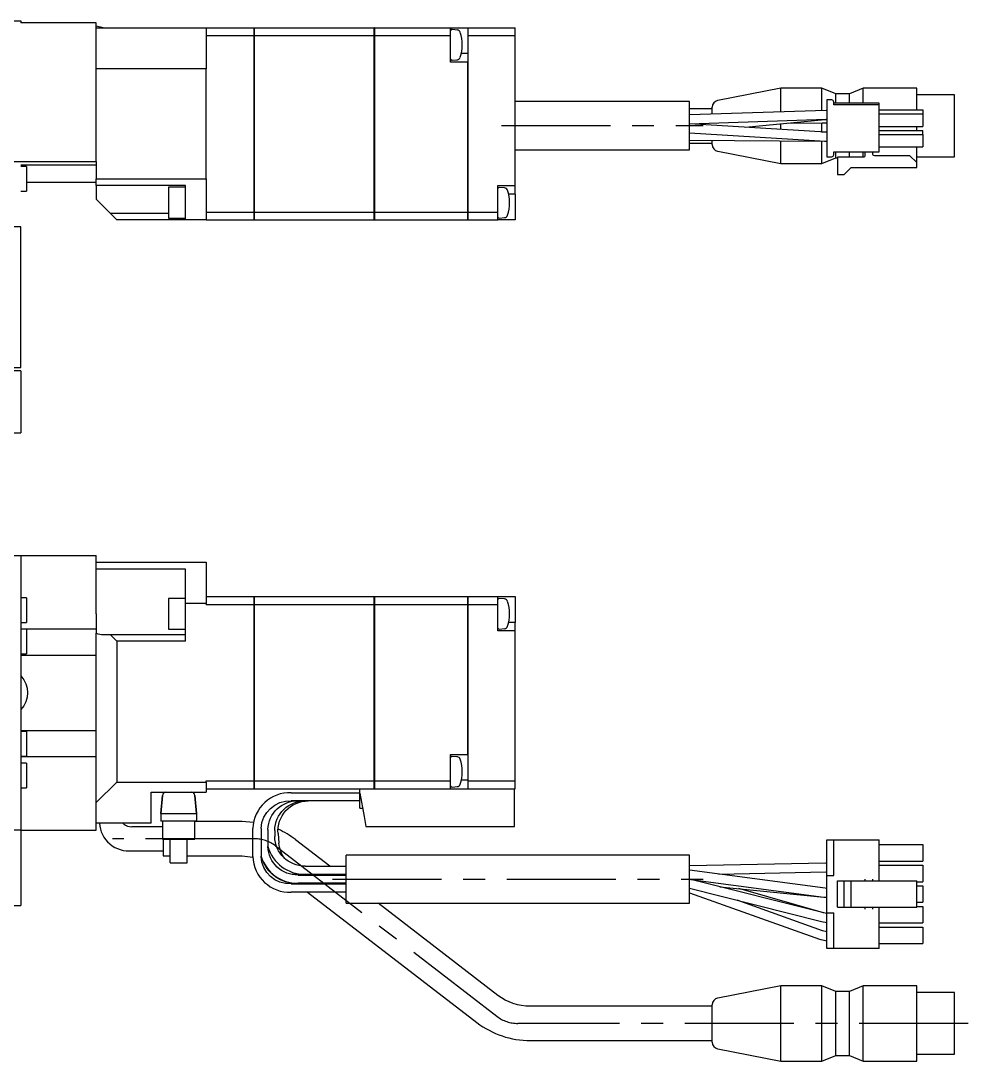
# Model space of a CAD drawing. Extents: x -2 to 587, y -8 to 338.
# Drawn here: x 149.8 to 287.8, y 186.7 to 338.2 of the extents above; entities that cross this region are included whole.
import ezdxf

# ---------------------------------------------------------------- set-up
doc = ezdxf.new("R2010")
doc.units = 0
doc.header["$LTSCALE"] = 0.5
doc.linetypes.add('CENTER', pattern=[50.8, 31.75, -6.35, 6.35, -6.35])
doc.layers.add('MSM_CENTER', color=1, linetype='CENTER')
doc.layers.add('MSM_CONTINUOUS', color=7, linetype='CONTINUOUS')

msp = doc.modelspace()

# ---------------------------------------------------------------- linework, layer by layer
at = {"layer": 'MSM_CENTER'}
for p, q in [((219.83, 322.97), (249.23, 322.97)), ((186.93, 218.06), (219.18, 193.25)), ((195.23, 213.22), (249.23, 213.22))]:
    msp.add_line(p, q, dxfattribs=at)
at = {"layer": 'MSM_CENTER', "extrusion": (0, 0, -1)}
for p, q in [((183.88, 219.1), (163.21, 219.1)), ((287.83, 192.21), (222.23, 192.21))]:
    msp.add_line(p, q, dxfattribs=at)
at = {"layer": 'MSM_CENTER'}
for centre, start, end in [((183.88, 214.1), 52.4268, 90), ((222.23, 197.21), 232.4268, 270)]:
    msp.add_arc(centre, 5, start, end, dxfattribs=at)
at = {"layer": 'MSM_CONTINUOUS'}
for p, q in [((141.83, 338.24), (149.83, 338.24)), ((149.83, 338.24), (149.83, 337.94)), ((160.83, 337.94), (149.83, 337.94)), ((160.83, 317.74), (160.83, 337.94)), ((161.82, 337.24), (160.83, 337.45)), ((160.83, 337.24), (176.83, 337.24)), ((176.83, 337.24), (176.83, 331.24)), ((176.83, 337.24), (183.82, 337.24)), ((183.82, 336.08), (183.82, 337.24)), ((183.83, 337.23), (183.82, 337.23)), ((183.83, 337.24), (183.83, 336.08)), ((183.83, 337.24), (201.32, 337.24)), ((201.32, 336.08), (201.32, 337.24)), ((201.33, 337.23), (201.32, 337.23)), ((201.33, 337.24), (212.43, 337.24)), ((201.33, 337.24), (201.33, 336.08)), ((212.43, 336.08), (212.43, 337.24)), ((212.43, 337.24), (214.93, 337.24)), ((213.42, 336.9), (212.65, 336.97)), ((214.93, 337.23), (214.93, 333.49)), ((214.94, 337.24), (221.83, 337.24)), ((214.94, 337.24), (214.94, 336.08)), ((221.83, 336.08), (221.83, 337.24)), ((176.83, 336.08), (183.82, 336.08)), ((183.82, 310.39), (183.82, 336.08)), ((183.83, 336.07), (183.82, 336.07)), ((183.83, 336.08), (183.83, 310.39)), ((183.83, 336.08), (201.32, 336.08)), ((201.32, 310.39), (201.32, 336.08)), ((201.33, 336.07), (201.32, 336.07)), ((201.33, 336.08), (201.33, 310.39)), ((201.33, 336.08), (212.43, 336.08)), ((212.43, 332.24), (212.43, 336.08)), ((214.94, 336.08), (221.83, 336.08)), ((214.94, 336.08), (214.94, 310.39)), ((221.83, 314.24), (221.83, 336.08)), ((214.93, 333.49), (214, 333.49)), ((214.93, 332.24), (212.43, 332.24)), ((212.65, 332.51), (213.42, 332.58)), ((214.93, 310.39), (214.93, 332.24)), ((176.83, 331.24), (160.83, 331.24)), ((176.83, 315.24), (176.83, 331.24)), ((260.53, 328.44), (251.34, 326.63)), ((260.53, 324.97), (260.53, 328.44)), ((266.53, 328.44), (260.53, 328.44)), ((266.53, 325.17), (266.53, 328.44)), ((268.53, 327.59), (266.53, 328.44)), ((268.53, 326.25), (268.53, 327.59)), ((270.53, 327.59), (268.53, 327.59)), ((272.53, 328.44), (270.53, 327.59)), ((270.53, 326.25), (270.53, 327.59)), ((272.53, 326.25), (272.53, 328.44)), ((280.33, 328.44), (272.53, 328.44)), ((280.33, 325.27), (280.33, 328.44)), ((285.83, 327.44), (280.33, 327.44)), ((285.83, 318.44), (285.83, 327.44)), ((247.23, 326.47), (221.83, 326.47)), ((247.23, 322.97), (247.23, 326.47)), ((267.23, 326.71), (267.23, 318.43)), ((267.95, 326.71), (267.23, 326.71)), ((268.25, 326), (268.25, 326.41)), ((274.88, 326.25), (268.25, 326.25)), ((274.88, 326), (268.25, 326)), ((274.88, 326.1), (274.88, 326.25)), ((274.88, 326), (274.88, 326.1)), ((274.88, 319.14), (274.88, 326)), ((250.53, 325.44), (247.23, 325.44)), ((267.12, 325.18), (247.23, 324.54)), ((250.53, 324.65), (250.53, 325.65)), ((267.23, 325.19), (267.12, 325.18)), ((274.88, 325.27), (281.23, 325.27)), ((274.88, 324.67), (281.23, 324.67)), ((281.23, 325.27), (281.23, 324.67)), ((281.23, 324.67), (281.23, 322.87)), ((247.23, 319.47), (247.23, 322.97)), ((247.25, 323.24), (267.16, 323.89)), ((267.11, 322), (247.25, 323.24)), ((255.38, 322.73), (266.95, 323.86)), ((260.53, 322.41), (260.53, 323.23)), ((261.71, 323.35), (266.56, 323.38)), ((266.53, 322.03), (266.53, 323.4)), ((266.56, 323.38), (267.23, 323.39)), ((266.95, 323.86), (267.23, 323.88)), ((267.16, 323.89), (267.23, 323.89)), ((274.88, 322.87), (281.23, 322.87)), ((280.33, 322.27), (280.33, 322.87)), ((247.23, 321.94), (267.03, 320.7)), ((267.11, 322.01), (266.45, 322.04)), ((267.23, 322), (267.11, 322.01)), ((267.23, 321.99), (267.11, 322)), ((274.88, 322.27), (281.23, 322.27)), ((274.88, 321.67), (281.23, 321.67)), ((281.23, 321.67), (281.23, 322.27)), ((281.23, 321.67), (281.23, 319.87)), ((247.23, 320.84), (266.9, 320.69)), ((247.23, 320.44), (250.53, 320.44)), ((250.53, 320.23), (250.53, 320.82)), ((260.53, 317.44), (260.53, 320.74)), ((266.53, 317.44), (266.53, 320.73)), ((266.9, 320.69), (267.23, 320.69)), ((267.03, 320.7), (267.23, 320.69)), ((274.88, 319.87), (281.23, 319.87)), ((280.33, 317.59), (280.33, 319.87)), ((221.83, 319.47), (247.23, 319.47)), ((251.34, 319.24), (260.53, 317.44)), ((266.53, 317.44), (268.53, 318.29)), ((267.23, 318.43), (267.95, 318.43)), ((268.25, 318.73), (268.25, 319.14)), ((268.25, 319.14), (274.88, 319.14)), ((268.53, 318.29), (268.53, 319.14)), ((268.53, 318.29), (268.78, 318.29)), ((272.63, 318.39), (268.78, 318.39)), ((268.78, 318.39), (268.78, 315.86)), ((270.53, 318.39), (270.53, 319.14)), ((272.53, 318.39), (272.53, 319.14)), ((272.78, 319.14), (272.78, 318.89)), ((272.78, 318.89), (272.78, 318.54)), ((273.93, 318.89), (273.93, 319.14)), ((273.93, 318.86), (273.93, 318.89)), ((279.34, 318.58), (274.21, 318.58)), ((280.34, 317.58), (279.34, 318.58)), ((280.33, 318.44), (285.83, 318.44)), ((109.83, 317.74), (160.83, 317.74)), ((149.83, 317.24), (160.83, 317.24)), ((150.68, 317.04), (149.83, 317.04)), ((150.68, 317.04), (150.68, 313.44)), ((160.83, 317.74), (160.83, 315.24)), ((260.53, 317.44), (266.53, 317.44)), ((269.78, 315.86), (270.8, 316.88)), ((270.8, 316.88), (280.34, 316.88)), ((280.34, 316.88), (280.34, 317.58)), ((160.83, 314.24), (160.83, 315.24)), ((160.83, 315.24), (176.83, 315.24)), ((176.83, 315.24), (176.83, 309.24)), ((268.78, 315.86), (269.78, 315.86)), ((150.68, 314.74), (160.83, 314.74)), ((173.83, 314.24), (160.83, 314.24)), ((160.83, 314.24), (160.83, 312.24)), ((171.33, 313.99), (171.33, 311.74)), ((173.83, 313.99), (171.33, 313.99)), ((173.83, 309.24), (173.83, 314.24)), ((219.33, 314.24), (221.83, 314.24)), ((219.33, 310.39), (219.33, 314.24)), ((220.31, 313.9), (219.54, 313.97)), ((221.83, 312.99), (221.83, 314.24)), ((149.83, 313.44), (150.68, 313.44)), ((161.83, 311.24), (160.83, 312.24)), ((221.83, 312.99), (220.89, 312.99)), ((221.83, 312.99), (221.83, 309.24)), ((161.83, 311.24), (162.83, 310.24)), ((171.33, 311.74), (171.33, 309.49)), ((162.83, 310.24), (171.33, 310.24)), ((162.83, 310.24), (163.83, 309.24)), ((173.83, 309.24), (163.83, 309.24)), ((171.33, 309.49), (173.83, 309.49)), ((176.83, 309.24), (173.83, 309.24)), ((176.83, 310.39), (183.82, 310.39)), ((176.83, 309.24), (183.82, 309.24)), ((183.83, 310.4), (183.82, 310.4)), ((183.82, 309.24), (183.82, 310.39)), ((183.83, 309.25), (183.82, 309.25)), ((183.83, 310.39), (183.83, 309.24)), ((183.83, 310.39), (201.32, 310.39)), ((183.83, 309.24), (201.32, 309.24)), ((201.33, 310.4), (201.32, 310.4)), ((201.32, 309.24), (201.32, 310.39)), ((201.33, 309.25), (201.32, 309.25)), ((201.33, 310.39), (214.93, 310.39)), ((201.33, 310.39), (201.33, 309.24)), ((201.33, 309.24), (214.93, 309.24)), ((214.93, 309.24), (214.93, 310.39)), ((214.94, 310.39), (219.33, 310.39)), ((214.94, 310.39), (214.94, 309.24)), ((214.94, 309.24), (219.33, 309.24)), ((219.33, 309.24), (219.33, 310.39)), ((221.83, 309.24), (219.33, 309.24)), ((219.54, 309.51), (220.31, 309.58)), ((149.83, 308.24), (141.83, 308.24)), ((149.83, 287.74), (149.83, 308.24)), ((139.13, 287.74), (149.83, 287.74)), ((149.83, 287.24), (143.83, 287.24)), ((149.83, 287.24), (149.83, 278.24)), ((109.83, 278.24), (149.83, 278.24)), ((109.83, 260.37), (149.83, 260.37)), ((149.83, 260.37), (149.83, 220.37)), ((149.83, 260.37), (160.83, 260.37)), ((160.83, 259.37), (160.83, 260.37)), ((160.83, 258.37), (160.83, 259.37)), ((160.83, 259.37), (176.83, 259.37)), ((176.83, 259.37), (176.83, 253.37)), ((173.83, 258.37), (160.83, 258.37)), ((160.83, 251.87), (160.83, 258.37)), ((173.83, 253.37), (173.83, 258.37)), ((150.68, 254.22), (149.83, 254.22)), ((150.68, 254.22), (150.68, 250.62)), ((171.33, 254.12), (171.33, 249.62)), ((173.83, 254.12), (171.33, 254.12)), ((173.83, 247.87), (173.83, 253.37)), ((176.83, 253.37), (173.83, 253.37)), ((176.83, 254.37), (183.82, 254.37)), ((176.83, 253.22), (176.83, 253.37)), ((176.83, 253.22), (183.82, 253.22)), ((183.82, 253.22), (183.82, 254.37)), ((183.83, 254.36), (183.82, 254.36)), ((183.82, 227.52), (183.82, 253.22)), ((183.83, 253.21), (183.82, 253.21)), ((183.83, 254.37), (183.83, 253.22)), ((183.83, 254.37), (201.32, 254.37)), ((183.83, 253.22), (183.83, 227.52)), ((183.83, 253.22), (201.32, 253.22)), ((201.32, 253.22), (201.32, 254.37)), ((201.33, 254.36), (201.32, 254.36)), ((201.32, 227.52), (201.32, 253.22)), ((201.33, 253.21), (201.32, 253.21)), ((201.33, 254.37), (201.33, 253.22)), ((201.33, 254.37), (214.93, 254.37)), ((201.33, 253.22), (201.33, 227.52)), ((201.33, 253.22), (214.93, 253.22)), ((214.93, 253.22), (214.93, 254.37)), ((214.93, 231.37), (214.93, 253.22)), ((214.94, 254.37), (219.33, 254.37)), ((214.94, 254.37), (214.94, 253.22)), ((214.94, 253.22), (219.33, 253.22)), ((214.94, 253.22), (214.94, 227.52)), ((219.33, 253.22), (219.33, 254.37)), ((219.33, 254.37), (221.83, 254.37)), ((219.33, 249.37), (219.33, 253.22)), ((220.31, 254.03), (219.54, 254.1)), ((221.83, 254.37), (221.83, 250.62)), ((160.83, 251.87), (160.83, 249.04)), ((149.83, 250.62), (150.68, 250.62)), ((221.83, 250.62), (220.89, 250.62)), ((221.83, 249.37), (221.83, 250.62)), ((149.83, 249.67), (160.83, 249.67)), ((150.68, 249.62), (149.83, 249.62)), ((150.68, 249.62), (150.68, 246.02)), ((160.83, 224.37), (160.83, 249.04)), ((161.83, 248.87), (162.83, 248.87)), ((162.83, 248.87), (163.83, 247.87)), ((162.83, 248.87), (173.83, 248.87)), ((171.33, 249.62), (173.83, 249.62)), ((221.83, 249.37), (219.33, 249.37)), ((219.54, 249.64), (220.31, 249.71)), ((221.83, 227.52), (221.83, 249.37)), ((173.83, 247.87), (163.83, 247.87)), ((163.83, 247.87), (163.83, 227.37)), ((149.83, 246.02), (150.68, 246.02)), ((149.83, 245.87), (160.83, 245.87)), ((149.83, 234.87), (160.83, 234.87)), ((150.68, 234.72), (149.83, 234.72)), ((150.68, 234.72), (150.68, 231.12)), ((149.83, 231.12), (150.68, 231.12)), ((149.83, 231.07), (160.83, 231.07)), ((212.43, 227.52), (212.43, 231.37)), ((212.43, 231.37), (214.93, 231.37)), ((213.42, 231.03), (212.65, 231.1)), ((150.68, 230.12), (149.83, 230.12)), ((150.68, 230.12), (150.68, 226.52)), ((160.83, 224.37), (163.83, 227.37)), ((163.83, 227.37), (176.83, 227.37)), ((176.83, 227.52), (183.82, 227.52)), ((176.83, 227.37), (176.83, 227.52)), ((176.83, 227.37), (176.83, 225.87)), ((183.82, 226.37), (183.82, 227.52)), ((183.83, 227.52), (183.82, 227.52)), ((183.83, 227.52), (183.83, 226.37)), ((183.83, 227.52), (201.32, 227.52)), ((201.32, 226.37), (201.32, 227.52)), ((201.33, 227.52), (201.32, 227.52)), ((201.33, 227.52), (212.43, 227.52)), ((201.33, 227.52), (201.33, 226.37)), ((212.43, 226.37), (212.43, 227.52)), ((214.93, 227.62), (214, 227.62)), ((214.94, 227.52), (221.83, 227.52)), ((214.94, 227.52), (214.94, 226.37)), ((221.83, 226.37), (221.83, 227.52)), ((149.83, 226.52), (150.68, 226.52)), ((168.83, 225.87), (176.83, 225.87)), ((168.83, 221.37), (168.83, 225.87)), ((176.83, 226.37), (183.82, 226.37)), ((183.83, 226.38), (183.82, 226.38)), ((183.83, 226.37), (201.32, 226.37)), ((189.23, 225.82), (199.23, 225.82)), ((199.23, 225.77), (199.23, 226.37)), ((201.33, 226.38), (201.32, 226.38)), ((201.32, 226.37), (201.33, 226.37)), ((201.33, 226.37), (212.43, 226.37)), ((212.43, 226.37), (214.94, 226.37)), ((212.65, 226.64), (213.42, 226.71)), ((214.93, 226.37), (214.93, 226.38)), ((214.94, 226.37), (221.83, 226.37)), ((221.73, 222.36), (221.73, 226.37)), ((160.83, 221.37), (160.83, 224.37)), ((170.23, 222.77), (170.46, 225.41)), ((170.46, 225.41), (170.23, 222.77)), ((175.2, 225.41), (175.43, 222.77)), ((175.43, 222.77), (175.2, 225.41)), ((199.23, 224.62), (189.23, 224.62)), ((191.71, 224.62), (191.47, 224.61)), ((199.23, 225.77), (199.83, 222.36)), ((199.23, 223.57), (199.23, 225.77)), ((170.23, 222.77), (175.43, 222.77)), ((170.23, 222.77), (170.23, 221.67)), ((175.43, 222.77), (175.43, 221.67)), ((199.23, 223.57), (199.62, 223.57)), ((168.83, 221.37), (160.83, 221.37)), ((160.83, 220.37), (160.83, 221.37)), ((164.78, 221.29), (164.79, 221.37)), ((175.43, 221.67), (170.23, 221.67)), ((170.48, 221.67), (170.48, 219.07)), ((175.18, 219.07), (175.18, 221.67)), ((182.07, 221.6), (175.18, 221.6)), ((183.74, 221.49), (182.07, 221.6)), ((199.83, 222.36), (200.1, 220.87)), ((221.73, 220.87), (221.73, 222.36)), ((149.83, 220.37), (109.83, 220.37)), ((149.83, 220.37), (149.83, 209.37)), ((149.83, 220.37), (160.83, 220.37)), ((170.48, 220.85), (166.02, 220.85)), ((183.63, 216.52), (183.63, 220.62)), ((184.83, 220.62), (184.83, 216.52)), ((185.83, 220.46), (185.83, 217.98)), ((186.83, 220.31), (186.83, 219.43)), ((187.31, 219.85), (187.43, 218.47)), ((200.1, 220.87), (221.73, 220.87)), ((170.48, 219.07), (175.18, 219.07)), ((170.58, 219.07), (170.58, 216.6)), ((171.58, 218.79), (171.58, 219.07)), ((171.58, 215.6), (171.58, 218.79)), ((174.08, 218.79), (174.08, 219.07)), ((174.08, 215.6), (174.08, 218.79)), ((194.85, 215.12), (189.85, 218.97)), ((267.23, 213.78), (267.23, 218.97)), ((267.23, 218.97), (267.95, 218.97)), ((267.95, 218.97), (268.25, 218.97)), ((268.25, 213.78), (268.25, 218.97)), ((268.25, 218.97), (274.88, 218.97)), ((274.88, 212.98), (274.88, 218.97)), ((274.88, 218.25), (281.23, 218.25)), ((281.23, 218.25), (281.23, 215.85)), ((166.02, 217.35), (170.58, 217.35)), ((197.23, 209.72), (197.23, 216.72)), ((247.23, 216.72), (197.23, 216.72)), ((247.23, 209.72), (247.23, 216.72)), ((170.58, 216.6), (171.58, 216.6)), ((171.58, 215.6), (174.08, 215.6)), ((174.08, 216.6), (182.07, 216.6)), ((182.07, 216.6), (183.64, 216.44)), ((184.84, 216.52), (184.83, 216.56)), ((267.06, 215.57), (247.23, 215.17)), ((267.23, 215.57), (267.06, 215.57)), ((267.12, 215.57), (267.06, 215.57)), ((267.23, 215.57), (267.12, 215.57)), ((274.88, 215.85), (281.23, 215.85)), ((274.88, 215.25), (281.23, 215.25)), ((281.23, 215.25), (281.23, 212.85)), ((189.52, 213.97), (189.49, 213.98)), ((189.49, 213.98), (189.52, 213.97)), ((190.23, 213.92), (189.52, 213.97)), ((189.52, 213.97), (190.73, 213.82)), ((197.23, 213.92), (190.23, 213.92)), ((190.23, 213.82), (197.23, 213.82)), ((191.23, 215.12), (197.23, 215.12)), ((266.99, 211.91), (247.23, 214.53)), ((251.53, 213.96), (267.08, 214.27)), ((267.08, 214.27), (267.23, 214.27)), ((267.23, 213.78), (267.95, 213.78)), ((267.23, 208.32), (267.23, 213.78)), ((267.95, 213.78), (268.25, 213.78)), ((189.23, 212.52), (197.23, 212.52)), ((197.23, 212.62), (190.23, 212.62)), ((247.45, 213.19), (247.23, 213.23)), ((247.45, 213.19), (266.82, 210.62)), ((266.79, 208.3), (247.45, 213.19)), ((268.78, 209.12), (268.78, 212.98)), ((268.78, 212.98), (269.78, 212.98)), ((269.78, 209.12), (269.78, 212.98)), ((269.78, 212.98), (270.8, 212.98)), ((270.8, 209.12), (270.8, 212.98)), ((270.8, 212.98), (280.34, 212.98)), ((272.78, 213.23), (272.78, 212.98)), ((273.93, 212.98), (273.93, 213.23)), ((280.34, 209.12), (280.34, 212.98)), ((280.34, 212.85), (281.23, 212.85)), ((280.34, 212.25), (281.23, 212.25)), ((281.23, 212.25), (281.23, 209.85)), ((197.23, 211.32), (189.23, 211.32)), ((191.59, 211.32), (216.27, 192.34)), ((247.23, 211.9), (266.47, 207.04)), ((247.23, 211.23), (266.19, 204.5)), ((251.65, 212.12), (266.82, 210.61)), ((266.74, 208.34), (254.42, 211.85)), ((267.23, 211.88), (266.99, 211.91)), ((148.83, 209.37), (149.83, 209.37)), ((197.23, 209.72), (247.23, 209.72)), ((219.31, 196.3), (201.87, 209.72)), ((266.63, 205.72), (254.16, 210.15)), ((266.82, 210.62), (267.23, 210.58)), ((266.82, 210.61), (267.23, 210.58)), ((268.78, 209.12), (269.78, 209.12)), ((269.78, 209.12), (270.8, 209.12)), ((270.8, 209.12), (280.34, 209.12)), ((272.78, 209.12), (272.78, 208.87)), ((273.93, 208.87), (273.93, 209.12)), ((274.88, 203.12), (274.88, 209.12)), ((280.34, 209.85), (281.23, 209.85)), ((280.34, 209.25), (281.23, 209.25)), ((281.23, 209.25), (281.23, 206.85)), ((267.23, 208.23), (266.74, 208.34)), ((267.23, 208.21), (266.79, 208.3)), ((267.23, 203.12), (267.23, 208.32)), ((267.23, 208.32), (267.95, 208.32)), ((267.95, 208.32), (268.25, 208.32)), ((268.25, 203.12), (268.25, 208.32)), ((266.47, 207.04), (267.24, 206.9)), ((274.88, 206.85), (281.23, 206.85)), ((274.88, 206.25), (281.23, 206.25)), ((281.23, 206.25), (281.23, 203.85)), ((267.23, 205.56), (266.63, 205.72)), ((266.63, 205.72), (266.63, 205.72)), ((266.19, 204.5), (267.23, 204.24)), ((266.19, 204.5), (266.2, 204.5)), ((266.2, 204.5), (267.24, 204.24)), ((267.95, 203.12), (267.23, 203.12)), ((268.25, 203.12), (267.95, 203.12)), ((274.88, 203.12), (268.25, 203.12)), ((274.88, 203.85), (281.23, 203.85)), ((260.53, 197.71), (251.34, 195.9)), ((260.53, 186.71), (260.53, 197.71)), ((266.53, 197.71), (260.53, 197.71)), ((266.53, 186.71), (266.53, 197.71)), ((268.53, 196.86), (266.53, 197.71)), ((272.53, 197.71), (270.53, 196.86)), ((272.53, 186.71), (272.53, 197.71)), ((280.33, 197.71), (272.53, 197.71)), ((280.33, 186.71), (280.33, 197.71)), ((268.53, 187.56), (268.53, 196.86)), ((270.53, 196.86), (268.53, 196.86)), ((270.53, 187.56), (270.53, 196.86)), ((285.83, 196.71), (280.33, 196.71)), ((285.83, 187.71), (285.83, 196.71)), ((250.53, 194.71), (224.05, 194.71)), ((250.53, 189.5), (250.53, 194.92)), ((224.05, 189.71), (250.53, 189.71)), ((251.34, 188.52), (260.53, 186.71)), ((260.53, 186.71), (266.53, 186.71)), ((266.53, 186.71), (268.53, 187.56)), ((268.53, 187.56), (270.53, 187.56)), ((270.53, 187.56), (272.53, 186.71)), ((272.53, 186.71), (280.33, 186.71)), ((280.33, 187.71), (285.83, 187.71))]:
    msp.add_line(p, q, dxfattribs=at)
for centre, radius, start, end in [((212.63, 336.77), 0.2, 85, 180), ((213.37, 336.41), 0.5, 17.6292, 85), ((208.13, 334.74), 6, 0, 17.6292), ((208.13, 334.74), 6, 342.3708, 0), ((212.63, 332.71), 0.2, 180, 275), ((213.37, 333.07), 0.5, 275, 342.3708), ((251.53, 325.65), 1, 101.1187, 180), ((267.95, 326.41), 0.3, 360, 90), ((251.53, 320.23), 1, 180, 258.8813), ((267.95, 318.73), 0.3, 270, 360), ((219.52, 313.77), 0.2, 85, 161.8051), ((220.26, 313.41), 0.5, 17.6292, 85), ((215.02, 311.74), 6, 0, 17.6292), ((215.02, 311.74), 6, 342.3708, 0), ((219.52, 309.71), 0.2, 198.1949, 275), ((220.26, 310.07), 0.5, 275, 342.3708), ((219.52, 253.9), 0.2, 85, 161.8051), ((220.26, 253.54), 0.5, 17.6292, 85), ((215.02, 251.87), 6, 342.3708, 17.6292), ((220.26, 250.2), 0.5, 275, 342.3708), ((161.83, 251.87), 3, 250.5288, 270), ((219.52, 249.84), 0.2, 198.1949, 275), ((212.63, 230.9), 0.2, 85, 180), ((213.37, 230.54), 0.5, 17.6292, 85), ((208.13, 228.87), 6, 342.3708, 17.6292), ((170.96, 225.37), 0.5, 90, 175), ((174.7, 225.37), 0.5, 5, 90), ((189.04, 220.41), 5.41, 87.9657, 177.8137), ((212.63, 226.84), 0.2, 180, 275), ((213.37, 227.2), 0.5, 275, 342.3708), ((165.58, 221.64), 4.31, 183.5404, 275.9526), ((166.02, 222.81), 1.96, 230.7982, 270.0802), ((182.19, 209.01), 12.57, 52.4474, 66.0056), ((191.2, 219.51), 5.59, 195.9654, 270.2921), ((189.03, 216.72), 5.41, 182.1273, 272.0933), ((190.16, 218.19), 5.57, 197.3809, 270.7723), ((251.53, 194.92), 1, 101.1187, 180), ((224.03, 202.48), 12.77, 232.5836, 270.0927), ((251.53, 189.5), 1, 180, 258.8813)]:
    msp.add_arc(centre, radius, start, end, dxfattribs=at)
at = {"layer": 'MSM_CONTINUOUS', "extrusion": (0, 0, -1)}
for centre, radius, start, end in [((-272.63, 318.54), 0.15, 180, 270), ((-274.21, 318.86), 0.28, 270, 0), ((-147.33, 240.37), 3.5, 135.5847, 224.4153), ((-189.04, 220.41), 4.22, 2.8542, 92.5704), ((-190.12, 220.34), 4.29, 1.642, 91.5567), ((-191.19, 220.26), 4.36, 0.5892, 90.5857), ((-191.68, 220.23), 4.39, 355.0821, 90.1308), ((-191.19, 219.48), 4.36, 269.4314, 359.3937), ((-191.78, 218.85), 4.37, 322.9581, 354.9542), ((-190.12, 218.11), 4.29, 268.4892, 358.3121), ((-189.05, 216.74), 4.22, 267.5064, 357.069), ((-190.13, 217.97), 5.45, 271.1091, 336.0046), ((-224.03, 202.48), 7.77, 269.8389, 307.3238)]:
    msp.add_arc(centre, radius, start, end, dxfattribs=at)

doc.saveas('drawing.dxf')
